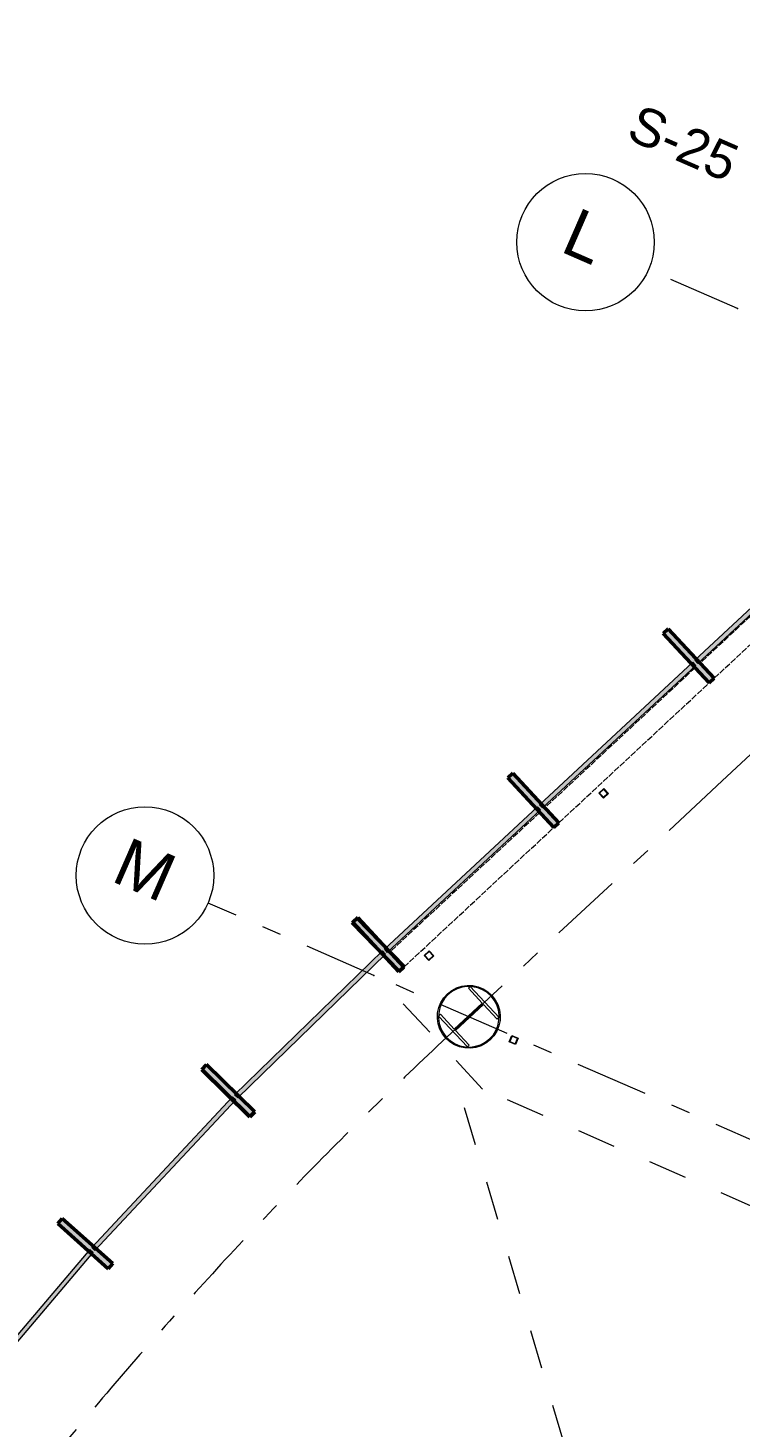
# Model space of a CAD drawing. Header units: millimetres. Extents: x -50172 to 90294, y -80883 to 25069.
# Drawn here: x -37531 to -32353, y -36254 to -26079 of the extents above; entities that cross this region are included whole.
import ezdxf
from ezdxf.enums import TextEntityAlignment as Align

# ---------------------------------------------------------------- set-up
doc = ezdxf.new("R2010")
doc.units = ezdxf.units.MM
doc.header["$MEASUREMENT"] = 0
for name, pattern in [('Dashed', [564.444447, 282.222223, -282.222223]), ('Double Dashed', [1093.611073, 529.166651, -211.666656, 141.111112, -211.666656]), ('Hidden Line', [55, 45, -10])]:
    doc.linetypes.add(name, pattern=pattern)
for name, color, linetype in [('A-95-MC_Marker_Section_P2.Marker', 7, 'Continuous'), ('COLUMN.IFC Import', 7, 'Continuous'), ('New_A-15-MG_Structural_Grid_Phase_2', 7, 'Continuous'), ('New_A-25-M_Curtain_Wall', 7, 'Continuous')]:
    doc.layers.add(name, color=color, linetype=linetype)
for name, color, linetype, lineweight in [('A-95-MC_Marker_Section_P2.Marker_Pen_No__6', 7, 'Continuous', 35), ('COLUMN.IFC Import_Pen_No__2', 8, 'Continuous', 15), ('New_A-25-M_Curtain_Wall_Pen_No__1', 7, 'Continuous', 13), ('New_A-25-M_Curtain_Wall_Pen_No__87', 8, 'Continuous', 20), ('New_A-95-P_Drawing_Pen_No__1', 7, 'Continuous', 13)]:
    doc.layers.add(name, color=color, linetype=linetype, lineweight=lineweight)
for name, color, linetype, lineweight, true_color in [('New_A-15-MG_Structural_Grid_Phase_2_Pen_No__222', 7, 'Continuous', 13, 0x65af33), ('New_A-25-M_Curtain_Wall_Pen_No__144', 7, 'Continuous', 0, 0xc8c8c8), ('New_A-25-M_Curtain_Wall_Pen_No__165', 7, 'Continuous', 0, 0x006060), ('New_A-25-M_Curtain_Wall_Pen_No__27', 7, 'Continuous', 50, 0x2a2a2a)]:
    doc.layers.add(name, color=color, linetype=linetype, lineweight=lineweight, true_color=true_color)
doc.styles.add('GENERATED_STYLE_4', font='')
doc.styles.get('GENERATED_STYLE_4').set_extended_font_data('Swis721 BT')

# ---------------------------------------------------------------- blocks, each defined once
blk = doc.blocks.new('Curtain Wall_19_1')
at = {"layer": 'New_A-25-M_Curtain_Wall_Pen_No__144', "linetype": 'Continuous'}
for points in [[(-35138, -32553), (-35174, -32588), (-34831, -32940), (-34795, -32905)], [(-36233, -33618), (-36268, -33653), (-35917, -33998), (-35882, -33962)], [(-37282, -34738), (-37315, -34775), (-36948, -35103), (-36915, -35066)]]:
    blk.add_hatch(color=256, dxfattribs=at).paths.add_polyline_path(points)
at = {"layer": 'New_A-25-M_Curtain_Wall_Pen_No__165', "linetype": 'Continuous', "lineweight": 0, "true_color": 0x001818}
for points in [[(-34954, -32792), (-36029, -33838), (-36006, -33861), (-34932, -32815)], [(-36043, -33853), (-37068, -34949), (-37044, -34971), (-36020, -33875)], [(-37082, -34964), (-38053, -36107), (-38029, -36128), (-37057, -34985)]]:
    blk.add_hatch(color=168, dxfattribs=at).paths.add_polyline_path(points)
at = {"layer": 'New_A-25-M_Curtain_Wall_Pen_No__1', "linetype": 'Continuous'}
for p, q in [((-34954, -32792), (-36029, -33838)), ((-36006, -33861), (-34932, -32815)), ((-34932, -32815), (-34954, -32792)), ((-36043, -33853), (-37068, -34949)), ((-37044, -34971), (-36020, -33875)), ((-36020, -33875), (-36043, -33853)), ((-36029, -33838), (-36006, -33861)), ((-37082, -34964), (-38053, -36107)), ((-38029, -36128), (-37057, -34985)), ((-37057, -34985), (-37082, -34964)), ((-37068, -34949), (-37044, -34971))]:
    blk.add_line(p, q, dxfattribs=at)
at = {"layer": 'New_A-25-M_Curtain_Wall_Pen_No__27', "linetype": 'Continuous'}
for p, q in [((-35138, -32553), (-35174, -32588)), ((-34795, -32905), (-35138, -32553)), ((-35174, -32588), (-34831, -32940)), ((-34831, -32940), (-34795, -32905)), ((-36233, -33618), (-36268, -33653)), ((-36268, -33653), (-35917, -33998)), ((-35882, -33962), (-36233, -33618)), ((-35917, -33998), (-35882, -33962)), ((-37282, -34738), (-37315, -34775)), ((-37315, -34775), (-36948, -35103)), ((-36915, -35066), (-37282, -34738)), ((-36948, -35103), (-36915, -35066))]:
    blk.add_line(p, q, dxfattribs=at)
blk = doc.blocks.new('Curtain Wall_20_1')
at = {"layer": 'New_A-25-M_Curtain_Wall_Pen_No__144', "linetype": 'Continuous'}
for points in [[(-32912, -30482), (-32577, -30842), (-32540, -30808), (-32876, -30448)], [(-34042, -31533), (-33707, -31893), (-33670, -31859), (-34005, -31499)], [(-35169, -32583), (-34834, -32943), (-34798, -32909), (-35133, -32549)]]:
    blk.add_hatch(color=256, dxfattribs=at).paths.add_polyline_path(points)
at = {"layer": 'New_A-25-M_Curtain_Wall_Pen_No__165', "linetype": 'Continuous', "lineweight": 0, "true_color": 0x001818}
for points in [[(-32660, -30701), (-31545, -29664), (-31567, -29640), (-32682, -30678)], [(-33790, -31752), (-32675, -30715), (-32697, -30692), (-33812, -31729)], [(-34918, -32802), (-33805, -31766), (-33826, -31743), (-34939, -32779)]]:
    blk.add_hatch(color=168, dxfattribs=at).paths.add_polyline_path(points)
at = {"layer": 'New_A-25-M_Curtain_Wall_Pen_No__1', "linetype": 'Continuous'}
for p, q in [((-31567, -29640), (-32682, -30678)), ((-32660, -30701), (-31545, -29664)), ((-32697, -30692), (-33812, -31729)), ((-33790, -31752), (-32675, -30715)), ((-32675, -30715), (-32697, -30692)), ((-32682, -30678), (-32660, -30701)), ((-33826, -31743), (-34939, -32779)), ((-33805, -31766), (-33826, -31743)), ((-33812, -31729), (-33790, -31752)), ((-34918, -32802), (-33805, -31766)), ((-34939, -32779), (-34918, -32802))]:
    blk.add_line(p, q, dxfattribs=at)
at = {"layer": 'New_A-25-M_Curtain_Wall_Pen_No__27', "linetype": 'Continuous'}
for p, q in [((-32876, -30448), (-32912, -30482)), ((-32912, -30482), (-32577, -30842)), ((-32540, -30808), (-32876, -30448)), ((-32577, -30842), (-32540, -30808)), ((-34005, -31499), (-34042, -31533)), ((-34042, -31533), (-33707, -31893)), ((-33670, -31859), (-34005, -31499)), ((-33707, -31893), (-33670, -31859)), ((-35133, -32549), (-35169, -32583)), ((-34798, -32909), (-35133, -32549)), ((-35169, -32583), (-34834, -32943)), ((-34834, -32943), (-34798, -32909))]:
    blk.add_line(p, q, dxfattribs=at)
blk = doc.blocks.new('Wall_149_1', base_point=(-31447, -29791))
at = {"layer": 'New_A-25-M_Curtain_Wall_Pen_No__87', "linetype": 'Hidden Line', "flags": 128}
for points in [[(-31550, -29681), (-32643, -30698)], [(-31447, -29791), (-31550, -29681)], [(-32540, -30808), (-31447, -29791)], [(-32643, -30698), (-32540, -30808)]]:
    blk.add_lwpolyline(points, dxfattribs=at)
blk = doc.blocks.new('Wall_150_1', base_point=(-32577, -30842))
at = {"layer": 'New_A-25-M_Curtain_Wall_Pen_No__87', "linetype": 'Hidden Line', "flags": 128}
for points in [[(-32679, -30732), (-33772, -31750)], [(-32577, -30842), (-32679, -30732)], [(-33670, -31859), (-32577, -30842)], [(-33772, -31750), (-33670, -31859)]]:
    blk.add_lwpolyline(points, dxfattribs=at)
blk = doc.blocks.new('Wall_151_1', base_point=(-33707, -31893))
at = {"layer": 'New_A-25-M_Curtain_Wall_Pen_No__87', "linetype": 'Hidden Line', "flags": 128}
for points in [[(-33809, -31784), (-34900, -32799)], [(-33707, -31893), (-33809, -31784)], [(-34798, -32909), (-33707, -31893)], [(-34900, -32799), (-34798, -32909)]]:
    blk.add_lwpolyline(points, dxfattribs=at)
blk = doc.blocks.new('Standard grid marker_23')
at = {"layer": 'New_A-15-MG_Structural_Grid_Phase_2_Pen_No__222', "linetype": 'Double Dashed'}
for p, q in [((2643, 0), (48998, 0)), ((48998, 0), (51641, 0))]:
    blk.add_line(p, q, dxfattribs=at)
at = {"layer": 'New_A-15-MG_Structural_Grid_Phase_2_Pen_No__222', "style": 'GENERATED_STYLE_4'}
blk.add_attdef('AC_MarkerText_1', text='', height=350, rotation=113.5, dxfattribs=at).set_placement((-500, -1294), align=Align.MIDDLE_CENTER)
blk = doc.blocks.new('Standard grid marker_24')
at = {"layer": 'New_A-15-MG_Structural_Grid_Phase_2_Pen_No__222', "linetype": 'Double Dashed'}
blk.add_line((31507, 0), (31507, 0), dxfattribs=at)
blk.add_arc((0, 0), 31507, 0, 43.0295, dxfattribs=at)
blk = doc.blocks.new('Discrete Accessory 1123')
at = {"layer": 'COLUMN.IFC Import_Pen_No__2', "linetype": 'Continuous'}
for p, q in [((-25, 25), (25, 25)), ((-25, -25), (-25, 25)), ((-21, 21), (-21, -21)), ((21, 21), (-21, 21)), ((21, -21), (21, 21)), ((25, 25), (25, -25)), ((25, -25), (-25, -25)), ((-21, -21), (21, -21))]:
    blk.add_line(p, q, dxfattribs=at)
blk = doc.blocks.new('Discrete Accessory 1124')
at = {"layer": 'COLUMN.IFC Import_Pen_No__2', "linetype": 'Continuous'}
for p, q in [((-25, 25), (25, 25)), ((-25, -25), (-25, 25)), ((-21, 21), (-21, -21)), ((21, 21), (-21, 21)), ((21, -21), (21, 21)), ((25, 25), (25, -25)), ((25, -25), (-25, -25)), ((-21, -21), (21, -21))]:
    blk.add_line(p, q, dxfattribs=at)
blk = doc.blocks.new('Discrete Accessory 1302')
at = {"layer": 'COLUMN.IFC Import_Pen_No__2', "linetype": 'Continuous'}
for p, q in [((-25, 25), (25, 25)), ((-25, -25), (-25, 25)), ((-21, 21), (-21, -21)), ((21, 21), (-21, 21)), ((21, -21), (21, 21)), ((25, 25), (25, -25)), ((25, -25), (-25, -25)), ((-21, -21), (21, -21))]:
    blk.add_line(p, q, dxfattribs=at)
blk = doc.blocks.new('Column 181')
at = {"layer": 'COLUMN.IFC Import_Pen_No__2', "linetype": 'Continuous'}
for p, q in [((-114.25, 197.887), (-78.152, 214.72)), ((-75.415, 207.202), (-110.25, 190.959)), ((-78.152, 214.72), (-39.679, 225.029)), ((-38.289, 217.15), (-75.415, 207.202)), ((-39.679, 225.029), (0, 228.5)), ((0, 220.5), (-38.289, 217.15)), ((0, 228.5), (39.679, 225.029)), ((38.289, 217.15), (0, 220.5)), ((75.415, 207.202), (38.289, 217.15)), ((39.679, 225.029), (78.152, 214.72)), ((110.25, 190.959), (75.415, 207.202)), ((78.152, 214.72), (114.25, 197.887)), ((-214.72, 78.152), (-197.887, 114.25)), ((-190.959, 110.25), (-207.202, 75.415)), ((-197.887, 114.25), (-175.041, 146.877)), ((-168.913, 141.735), (-190.959, 110.25)), ((-175.041, 146.877), (-146.877, 175.041)), ((-141.735, 168.913), (-168.913, 141.735)), ((-146.877, 175.041), (-114.25, 197.887)), ((-110.25, 190.959), (-141.735, 168.913)), ((141.735, 168.913), (110.25, 190.959)), ((114.25, 197.887), (146.877, 175.041)), ((168.913, 141.735), (141.735, 168.913)), ((146.877, 175.041), (175.041, 146.877)), ((190.959, 110.25), (168.913, 141.735)), ((175.041, 146.877), (197.887, 114.25)), ((207.202, 75.415), (190.959, 110.25)), ((197.887, 114.25), (214.72, 78.152)), ((-228.5, 0), (-225.029, 39.679)), ((-225.029, 39.679), (-214.72, 78.152)), ((-217.15, 38.289), (-220.5, 0)), ((-207.202, 75.415), (-217.15, 38.289)), ((217.15, 38.289), (207.202, 75.415)), ((214.72, 78.152), (225.029, 39.679)), ((220.5, 0), (217.15, 38.289)), ((217.15, -38.289), (220.5, 0)), ((225.029, 39.679), (228.5, 0)), ((228.5, 0), (225.029, -39.679)), ((-225.029, -39.679), (-228.5, 0)), ((-214.72, -78.152), (-225.029, -39.679)), ((-220.5, 0), (-217.15, -38.289)), ((-217.15, -38.289), (-207.202, -75.415)), ((-197.887, -114.25), (-214.72, -78.152)), ((-207.202, -75.415), (-190.959, -110.25)), ((190.959, -110.25), (207.202, -75.415)), ((214.72, -78.152), (197.887, -114.25)), ((207.202, -75.415), (217.15, -38.289)), ((225.029, -39.679), (214.72, -78.152)), ((-175.041, -146.877), (-197.887, -114.25)), ((-190.959, -110.25), (-168.913, -141.735)), ((-146.877, -175.041), (-175.041, -146.877)), ((-168.913, -141.735), (-141.735, -168.913)), ((-114.25, -197.887), (-146.877, -175.041)), ((-141.735, -168.913), (-110.25, -190.959)), ((-78.152, -214.72), (-114.25, -197.887)), ((-110.25, -190.959), (-75.415, -207.202)), ((75.415, -207.202), (110.25, -190.959)), ((114.25, -197.887), (78.152, -214.72)), ((110.25, -190.959), (141.735, -168.913)), ((146.877, -175.041), (114.25, -197.887)), ((141.735, -168.913), (168.913, -141.735)), ((175.041, -146.877), (146.877, -175.041)), ((168.913, -141.735), (190.959, -110.25)), ((197.887, -114.25), (175.041, -146.877)), ((-39.679, -225.029), (-78.152, -214.72)), ((-75.415, -207.202), (-38.289, -217.15)), ((0, -228.5), (-39.679, -225.029)), ((-38.289, -217.15), (0, -220.5)), ((0, -220.5), (38.289, -217.15)), ((39.679, -225.029), (0, -228.5)), ((38.289, -217.15), (75.415, -207.202)), ((78.152, -214.72), (39.679, -225.029))]:
    blk.add_line(p, q, dxfattribs=at)
blk = doc.blocks.new('Discrete Accessory 1846')
at = {"layer": 'COLUMN.IFC Import_Pen_No__2', "linetype": 'Continuous'}
for p, q in [((-153.7, 157.25), (153.7, 157.25)), ((-153.7, 138.55), (-153.7, 157.25)), ((-6, 138.55), (-153.7, 138.55)), ((-6, -138.55), (-6, 138.55)), ((6, 138.55), (6, -138.55)), ((153.7, 138.55), (6, 138.55)), ((153.7, 157.25), (153.7, 138.55)), ((-153.7, -138.55), (-6, -138.55)), ((-153.7, -157.25), (-153.7, -138.55)), ((153.7, -157.25), (-153.7, -157.25)), ((6, -138.55), (153.7, -138.55)), ((153.7, -138.55), (153.7, -157.25))]:
    blk.add_line(p, q, dxfattribs=at)
blk = doc.blocks.new('Standard grid marker_34')
at = {"layer": 'New_A-15-MG_Structural_Grid_Phase_2_Pen_No__222', "linetype": 'Double Dashed'}
for p, q in [((1317, 0), (57055, 0)), ((57055, 0), (58371, 0))]:
    blk.add_line(p, q, dxfattribs=at)
at = {"layer": 'New_A-15-MG_Structural_Grid_Phase_2_Pen_No__222', "linetype": 'Continuous'}
blk.add_circle((58871, 0), 500, dxfattribs=at)
at = {"layer": 'New_A-15-MG_Structural_Grid_Phase_2_Pen_No__222', "linetype": 'Double Dashed'}
blk.add_point((57055, 0), dxfattribs=at)
blk.add_point((57055, 0), dxfattribs=at)
at = {"layer": 'New_A-15-MG_Structural_Grid_Phase_2_Pen_No__222', "style": 'GENERATED_STYLE_4'}
for tag, p in [('AC_MarkerText_1_0', (-500, 43)), ('AC_MarkerText_1_1', (58871, 43))]:
    blk.add_attdef(tag, text='', height=350, rotation=180, dxfattribs=at).set_placement(p, align=Align.MIDDLE_CENTER)
blk = doc.blocks.new('Standard grid marker_41')
at = {"layer": 'New_A-15-MG_Structural_Grid_Phase_2_Pen_No__222', "linetype": 'Double Dashed'}
for p, q in [((705, 0), (11275, 0)), ((705, 0), (0, 0)), ((11275, 0), (11980, 0))]:
    blk.add_line(p, q, dxfattribs=at)
at = {"layer": 'New_A-15-MG_Structural_Grid_Phase_2_Pen_No__222', "linetype": 'Continuous'}
for centre in [(-500, 0), (12480, 0)]:
    blk.add_circle(centre, 500, dxfattribs=at)
at = {"layer": 'New_A-15-MG_Structural_Grid_Phase_2_Pen_No__222', "linetype": 'Double Dashed'}
for p in [(705, 0), (705, 0), (11275, 0), (11275, 0)]:
    blk.add_point(p, dxfattribs=at)
at = {"layer": 'New_A-15-MG_Structural_Grid_Phase_2_Pen_No__222', "style": 'GENERATED_STYLE_4'}
for tag, p in [('AC_MarkerText_1_0', (-500, 43)), ('AC_MarkerText_1_1', (12480, 43))]:
    blk.add_attdef(tag, text='', height=350, rotation=180, dxfattribs=at).set_placement(p, align=Align.MIDDLE_CENTER)
blk = doc.blocks.new('Cutting Plane_5_1', base_point=(18851, -50545))
at = {"layer": 'A-95-MC_Marker_Section_P2.Marker_Pen_No__6', "insert": (-33192, -26883), "char_height": 275, "attachment_point": 7, "rotation": 336.4404, "style": 'GENERATED_STYLE_4'}
blk.add_mtext('\\A1;{\\fSwis721 BT|b0|i0|c0|p34;S-25}', dxfattribs=at)

msp = doc.modelspace()

# ---------------------------------------------------------------- linework, layer by layer
at = {"layer": 'New_A-95-P_Drawing_Pen_No__1', "linetype": 'Dashed'}
for p, q in [((-34225, -33795.9), (-34901.1, -33069.4)), ((-29460.8, -50437.1), (-34395.2, -33799.6)), ((-17745.3, -40981.9), (-34225, -33795.9))]:
    msp.add_line(p, q, dxfattribs=at)

# ---------------------------------------------------------------- block references
at = {"layer": 'A-95-MC_Marker_Section_P2.Marker'}
msp.add_blockref('Cutting Plane_5_1', (18850.6, -50545.4), dxfattribs=at)
at = {"layer": 'COLUMN.IFC Import', "linetype": 'Continuous', "zscale": 1000}
for name, p, rotation in [('Discrete Accessory 1123', (-33345.2, -31644.8), 222.940410901894), ('Discrete Accessory 1124', (-34615.3, -32826.7), 222.940410901894), ('Column 181', (-34325.2, -33270.6), 42.94108720342368), ('Discrete Accessory 1846', (-34325.2, -33270.6), 312.9404109018942), ('Discrete Accessory 1302', (-33999.6, -33439.9), 246.4404115839877)]:
    msp.add_blockref(name, p, dxfattribs=dict(at, rotation=rotation))
at = {"layer": 'New_A-15-MG_Structural_Grid_Phase_2', "color": 8, "linetype": 'Continuous', "lineweight": 15, "zscale": 1000}
for name, p, rotation in [('Standard grid marker_23', (3387.7, 1823.7), 222.9404146370858), ('Standard grid marker_24', (-12978.9, -56444.6), 132.8760517734848)]:
    msp.add_blockref(name, p, dxfattribs=dict(at, rotation=rotation))
at = {"layer": 'New_A-15-MG_Structural_Grid_Phase_2', "color": 8, "linetype": 'Continuous', "lineweight": 15}
ref = msp.add_blockref('Standard grid marker_41', (-22036.6, -32625.7), dxfattribs=dict(at, zscale=1000, rotation=156.4404115839929))
ref.add_attrib('AC_MarkerText_1', 'L', dxfattribs={"layer": 'New_A-15-MG_Structural_Grid_Phase_2_Pen_No__222', "color": 85, "true_color": 0x65af33, "height": 350, "rotation": 336.44041, "style": 'GENERATED_STYLE_4'}).set_placement((-21578.3, -32782.2), align=Align.MIDDLE_CENTER)
ref.add_attrib('AC_MarkerText_1_1', 'L', dxfattribs={"layer": 'New_A-15-MG_Structural_Grid_Phase_2_Pen_No__222', "color": 85, "true_color": 0x65af33, "height": 350, "rotation": 336.44041, "style": 'GENERATED_STYLE_4'}).set_placement((-33476.4, -27594), align=Align.MIDDLE_CENTER)
ref = msp.add_blockref('Standard grid marker_34', (17283.6, -55774.3), dxfattribs=dict(at, zscale=1000, rotation=156.4404115839929))
ref.add_attrib('AC_MarkerText_1_1', 'M', dxfattribs={"layer": 'New_A-15-MG_Structural_Grid_Phase_2_Pen_No__222', "color": 85, "true_color": 0x65af33, "height": 350, "rotation": 336.44041, "style": 'GENERATED_STYLE_4'}).set_placement((-36680.6, -32199.9), align=Align.MIDDLE_CENTER)
at = {"layer": 'New_A-25-M_Curtain_Wall', "linetype": 'Continuous', "lineweight": 0}
for name in ['Curtain Wall_20_1', 'Curtain Wall_19_1']:
    msp.add_blockref(name, (0, 0), dxfattribs=at)
at = {"layer": 'New_A-25-M_Curtain_Wall', "color": 250, "lineweight": 50, "true_color": 0x2a2a2a}
for name, p in [('Wall_149_1', (-31447.4, -29791.1)), ('Wall_150_1', (-32577, -30842.3)), ('Wall_151_1', (-33706.5, -31893.4))]:
    msp.add_blockref(name, p, dxfattribs=at)

doc.saveas('drawing.dxf')
